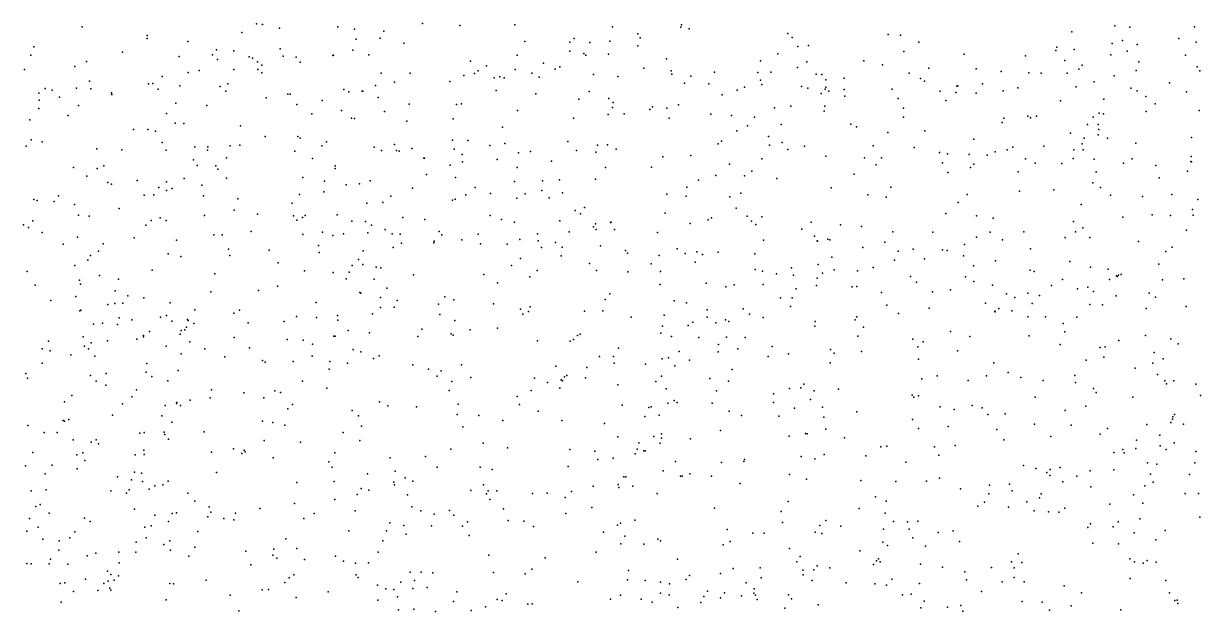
# Model space of a CAD drawing. Extents: x 2 to 99999, y 0 to 49999.
# Drawn here: x 25004 to 37499, y 12500 to 18740 of the extents above; entities that cross this region are included whole.
import ezdxf

# ---------------------------------------------------------------- set-up
doc = ezdxf.new("R2010")
doc.units = 0
doc.header["$MEASUREMENT"] = 0
doc.layers.add('points', color=50, linetype='Continuous')

msp = doc.modelspace()

# ---------------------------------------------------------------- linework, layer by layer
at = {"layer": 'points', "color": 3}
for p in [(25626, 18705, 80), (27323, 18644, 53), (27477, 18738, 84), (27540, 18729, 88), (27720, 18693, 55), (28339, 18705, 11), (28516, 18682, 23), (28830, 18659, 89), (29240, 18740, 82), (29637, 18718, 27), (30221, 18727, 35), (31256, 18706, 32), (31526, 18630, 53), (31984, 18703, 45), (31991, 18728, 69), (32070, 18686, 89), (33119, 18634, 89), (34183, 18625, 36), (36133, 18653, 11), (36589, 18716, 9), (36751, 18701, 16), (37437, 18706, 21), (25112, 18494, 83), (26316, 18580, 10), (26318, 18613, 26), (26749, 18550, 52), (28534, 18575, 51), (28790, 18584, 7), (29043, 18532, 47), (30326, 18551, 42), (30805, 18542, 42), (30849, 18581, 75), (31016, 18538, 49), (31230, 18554, 41), (31527, 18505, 22), (31549, 18589, 66), (33163, 18591, 63), (33224, 18495, 25), (33336, 18508, 30), (34313, 18618, 86), (34508, 18542, 80), (36562, 18529, 57), (36671, 18559, 25), (36827, 18518, 52), (37268, 18582, 58), (37453, 18543, 51), (25080, 18403, 63), (26056, 18435, 27), (26657, 18389, 9), (27011, 18410, 13), (27052, 18460, 97), (27238, 18452, 55), (27401, 18387, 23), (27436, 18372, 50), (27730, 18471, 26), (27762, 18394, 61), (27900, 18382, 46), (28289, 18401, 27), (28296, 18404, 20), (28499, 18457, 27), (28669, 18408, 92), (30244, 18404, 99), (30803, 18448, 27), (30952, 18423, 65), (30973, 18406, 87), (31215, 18417, 27), (33013, 18420, 80), (34350, 18443, 83), (34991, 18416, 1), (35640, 18399, 44), (35964, 18454, 94), (35973, 18491, 20), (36157, 18466, 25), (36546, 18407, 85), (36722, 18447, 57), (37340, 18403, 62), (25015, 18254, 88), (25549, 18283, 84), (25673, 18338, 84), (27063, 18357, 5), (27238, 18253, 26), (27489, 18335, 81), (27493, 18252, 11), (27532, 18297, 59), (27942, 18331, 72), (29748, 18340, 78), (29919, 18293, 44), (30222, 18252, 24), (30523, 18319, 92), (30647, 18255, 37), (30697, 18280, 73), (31590, 18267, 24), (31829, 18366, 85), (32829, 18344, 12), (33220, 18273, 85), (33320, 18333, 95), (33926, 18343, 45), (34122, 18303, 84), (34616, 18267, 27), (35119, 18261, 70), (36058, 18347, 8), (36208, 18256, 97), (36245, 18300, 70), (36844, 18334, 17), (37466, 18281, 85), (25703, 18129, 65), (26475, 18179, 33), (26753, 18221, 38), (26870, 18242, 85), (27532, 18218, 23), (28802, 18213, 83), (29110, 18215, 51), (29529, 18124, 93), (29680, 18190, 50), (29792, 18210, 68), (29829, 18239, 43), (30000, 18165, 34), (30062, 18176, 23), (30105, 18165, 70), (30402, 18215, 6), (30477, 18171, 39), (31055, 18200, 28), (31313, 18177, 12), (31881, 18240, 49), (31886, 18204, 29), (32087, 18181, 43), (32339, 18224, 25), (32799, 18220, 76), (32827, 18138, 92), (32937, 18223, 41), (33420, 18203, 32), (33480, 18201, 50), (33522, 18142, 9), (33715, 18161, 21), (34405, 18215, 31), (34528, 18158, 64), (34571, 18128, 79), (35383, 18233, 75), (35678, 18218, 28), (35807, 18212, 46), (36084, 18212, 25), (36372, 18121, 73), (36582, 18186, 99), (36815, 18241, 28), (37491, 18238, 59), (25166, 18003, 69), (25235, 18052, 12), (25309, 18032, 54), (25567, 18054, 39), (25717, 18048, 86), (25938, 18005, 62), (26330, 18101, 84), (26375, 18105, 47), (26433, 18045, 40), (26662, 18079, 79), (27090, 18071, 20), (27153, 18021, 2), (27172, 18099, 40), (28405, 18042, 24), (28457, 18017, 53), (28599, 18022, 88), (28605, 18021, 83), (28739, 18083, 60), (28942, 18117, 93), (30023, 18028, 90), (31010, 18018, 35), (32022, 18106, 48), (32278, 18102, 63), (32582, 18032, 17), (32658, 18066, 19), (32841, 18093, 33), (33262, 18073, 19), (33330, 18054, 8), (33473, 17999, 38), (33513, 18043, 89), (33521, 18066, 70), (33554, 18023, 85), (33715, 18039, 28), (34225, 18043, 65), (34736, 18023, 23), (34902, 18009, 41), (34913, 18074, 42), (34924, 18078, 16), (35118, 18001, 52), (35186, 18100, 62), (35406, 18026, 57), (35559, 18058, 87), (36180, 18070, 40), (36759, 18055, 12), (36827, 18025, 67), (37172, 18110, 52), (37352, 18016, 39), (25170, 17926, 62), (25387, 17959, 2), (25586, 17871, 57), (25940, 17988, 65), (26622, 17896, 13), (26951, 17872, 72), (27578, 17953, 80), (27809, 17990, 11), (27834, 17989, 78), (27907, 17882, 48), (28174, 17922, 53), (28769, 17956, 93), (29099, 17883, 72), (29600, 17880, 55), (29655, 17889, 18), (30444, 17993, 28), (30901, 17937, 28), (31217, 17945, 29), (31265, 17901, 60), (31956, 17876, 11), (32421, 17985, 63), (33722, 17970, 42), (34290, 17946, 65), (34795, 17924, 49), (36013, 17919, 85), (36473, 17937, 54), (36920, 17967, 86), (37020, 17888, 39), (25166, 17840, 8), (25476, 17765, 36), (26521, 17785, 40), (28063, 17782, 84), (28381, 17819, 82), (28836, 17805, 8), (30247, 17816, 81), (31210, 17776, 35), (31257, 17850, 9), (31379, 17782, 18), (31652, 17827, 98), (31682, 17857, 20), (31833, 17841, 10), (32300, 17780, 59), (32521, 17763, 80), (32765, 17748, 85), (32977, 17844, 44), (33151, 17863, 68), (33503, 17809, 26), (33510, 17862, 4), (34347, 17745, 84), (34348, 17842, 25), (35667, 17756, 29), (35758, 17758, 9), (36359, 17747, 76), (36422, 17788, 87), (36468, 17781, 26), (36921, 17806, 8), (37486, 17819, 93), (25071, 17719, 89), (26612, 17684, 75), (26704, 17679, 14), (27308, 17654, 57), (28484, 17736, 91), (28517, 17731, 64), (29074, 17705, 25), (29566, 17728, 2), (30089, 17642, 0), (30844, 17735, 49), (31857, 17736, 67), (32690, 17653, 59), (33049, 17668, 7), (33787, 17672, 72), (33849, 17644, 93), (35393, 17691, 31), (35411, 17735, 38), (35693, 17741, 44), (36299, 17670, 28), (36413, 17668, 50), (25084, 17507, 63), (26170, 17615, 83), (26325, 17617, 49), (26404, 17597, 30), (27570, 17543, 70), (27917, 17541, 57), (27939, 17523, 82), (29557, 17501, 6), (29721, 17500, 18), (32577, 17600, 55), (32914, 17543, 9), (34180, 17585, 77), (34572, 17601, 14), (35092, 17512, 14), (36120, 17577, 74), (36266, 17523, 89), (36412, 17559, 46), (36420, 17614, 97), (36511, 17525, 8), (37403, 17530, 6), (25030, 17437, 38), (25201, 17483, 80), (25783, 17412, 83), (26046, 17400, 99), (26477, 17478, 20), (26517, 17395, 75), (26822, 17432, 38), (26957, 17397, 84), (26961, 17431, 53), (27198, 17442, 36), (27301, 17450, 46), (27883, 17387, 52), (28169, 17444, 93), (28221, 17483, 14), (28725, 17427, 25), (28806, 17391, 77), (28943, 17458, 66), (28964, 17391, 60), (28993, 17386, 33), (29125, 17413, 45), (29575, 17407, 99), (29953, 17447, 76), (30115, 17468, 6), (30386, 17381, 44), (30782, 17488, 28), (30876, 17394, 68), (31081, 17375, 13), (31096, 17450, 10), (31203, 17452, 69), (31296, 17406, 15), (32377, 17463, 17), (32415, 17492, 86), (32925, 17449, 88), (33059, 17477, 26), (33119, 17405, 53), (33295, 17439, 32), (34026, 17444, 30), (34461, 17423, 26), (34730, 17372, 57), (35319, 17379, 44), (35448, 17400, 53), (35507, 17429, 68), (35838, 17438, 85), (36155, 17400, 22), (36245, 17463, 90), (36254, 17401, 34), (36812, 17470, 2), (26807, 17295, 72), (27157, 17315, 48), (28071, 17307, 32), (29254, 17311, 78), (29261, 17313, 75), (29662, 17352, 72), (29665, 17272, 12), (30034, 17296, 45), (30259, 17367, 82), (30608, 17279, 16), (31791, 17325, 46), (32088, 17341, 8), (32498, 17248, 37), (32844, 17306, 41), (33521, 17332, 62), (33932, 17314, 6), (34112, 17314, 82), (34760, 17261, 84), (34814, 17359, 25), (35044, 17352, 27), (35092, 17246, 15), (35233, 17344, 74), (35643, 17306, 71), (35746, 17258, 44), (36028, 17255, 25), (36146, 17309, 42), (36371, 17300, 31), (36682, 17258, 49), (36773, 17306, 36), (37396, 17277, 57), (37402, 17330, 54), (37403, 17274, 13), (25534, 17212, 43), (25675, 17122, 8), (25786, 17202, 28), (25855, 17230, 57), (26848, 17235, 44), (27045, 17229, 49), (27066, 17194, 16), (28312, 17201, 72), (28313, 17231, 51), (29283, 17139, 82), (29534, 17238, 93), (30245, 17211, 65), (31181, 17214, 22), (31670, 17217, 5), (32355, 17127, 36), (32657, 17124, 80), (32737, 17173, 72), (33823, 17143, 99), (34056, 17242, 23), (34817, 17159, 90), (35058, 17211, 99), (35564, 17165, 97), (36391, 17166, 99), (37024, 17232, 62), (37360, 17172, 92), (25898, 17052, 81), (25936, 17037, 47), (26211, 17076, 3), (26441, 16999, 69), (26523, 17061, 29), (26708, 17097, 7), (26896, 17025, 18), (27160, 17098, 74), (27970, 17106, 50), (28200, 17068, 24), (28429, 17027, 81), (28572, 17040, 25), (28685, 17070, 95), (29591, 17106, 79), (29797, 16999, 4), (30218, 17062, 71), (30515, 17070, 22), (30694, 17083, 66), (31078, 17090, 88), (32045, 17004, 12), (32169, 17078, 15), (33000, 17095, 100), (33577, 16997, 5), (34213, 17004, 58), (36356, 17049, 21), (36438, 17000, 41), (37061, 17101, 71), (25112, 16874, 14), (25374, 16913, 14), (26285, 16920, 52), (26388, 16923, 69), (26522, 16967, 75), (26583, 16991, 97), (26914, 16912, 4), (27278, 16879, 91), (27933, 16925, 3), (28191, 16953, 42), (28903, 16909, 19), (29133, 16993, 68), (29585, 16877, 15), (29699, 16921, 51), (29960, 16937, 51), (30241, 16887, 88), (30329, 16934, 20), (30508, 16969, 34), (30584, 16890, 5), (30725, 16944, 42), (31832, 16929, 8), (32039, 16908, 38), (32501, 16900, 95), (32618, 16940, 72), (33967, 16923, 25), (34161, 16896, 39), (35023, 16927, 76), (35577, 16962, 37), (35943, 16974, 13), (36544, 16918, 11), (36885, 16903, 61), (37194, 16926, 58), (37472, 16874, 20), (25149, 16862, 23), (25329, 16853, 32), (25545, 16820, 55), (26020, 16777, 9), (27240, 16758, 75), (27857, 16833, 75), (28648, 16834, 76), (28819, 16840, 45), (29558, 16866, 8), (30861, 16757, 82), (30961, 16788, 42), (32568, 16780, 67), (34926, 16842, 49), (36232, 16820, 97), (37416, 16765, 77), (25103, 16646, 9), (25586, 16706, 28), (25702, 16694, 56), (26358, 16650, 34), (26456, 16678, 71), (26517, 16650, 47), (26926, 16701, 87), (27487, 16716, 16), (27870, 16700, 33), (27904, 16654, 31), (27966, 16683, 93), (27994, 16703, 71), (28333, 16710, 93), (28491, 16641, 60), (28633, 16640, 69), (29030, 16682, 56), (29265, 16659, 63), (29957, 16703, 35), (30080, 16662, 79), (30216, 16632, 47), (30696, 16646, 17), (30918, 16722, 12), (31234, 16630, 18), (31243, 16632, 42), (31817, 16727, 54), (32272, 16656, 61), (32308, 16678, 87), (32687, 16694, 40), (32734, 16644, 90), (32841, 16690, 63), (33367, 16632, 39), (34796, 16725, 78), (35123, 16699, 16), (35300, 16675, 4), (36150, 16638, 96), (36676, 16686, 94), (36986, 16709, 27), (37181, 16701, 22), (37421, 16706, 8), (25004, 16602, 65), (25055, 16575, 26), (25202, 16522, 52), (26301, 16599, 2), (27024, 16498, 97), (27112, 16499, 98), (27420, 16534, 76), (27970, 16500, 45), (28178, 16527, 89), (28402, 16509, 3), (28658, 16517, 62), (28698, 16600, 48), (28842, 16554, 69), (28916, 16509, 47), (29003, 16506, 91), (29417, 16533, 11), (29445, 16499, 74), (29830, 16503, 29), (30459, 16507, 65), (30797, 16531, 38), (31056, 16584, 72), (31075, 16614, 98), (31082, 16553, 83), (31277, 16554, 70), (31735, 16522, 28), (32082, 16619, 90), (32780, 16606, 60), (33268, 16559, 43), (33676, 16604, 47), (33899, 16586, 58), (34232, 16531, 10), (34657, 16526, 28), (35266, 16525, 98), (35624, 16529, 79), (36174, 16531, 30), (36251, 16572, 84), (37351, 16546, 36), (25426, 16399, 24), (25577, 16473, 25), (25848, 16403, 54), (26178, 16464, 39), (26628, 16440, 1), (28134, 16386, 31), (28289, 16491, 22), (29018, 16409, 57), (29360, 16413, 48), (29365, 16429, 3), (29656, 16446, 78), (29854, 16403, 66), (30140, 16400, 55), (30273, 16449, 77), (30466, 16433, 1), (30652, 16416, 1), (31129, 16380, 99), (32860, 16440, 42), (33403, 16484, 87), (33431, 16435, 17), (33433, 16430, 53), (33543, 16451, 34), (33563, 16445, 3), (34149, 16420, 41), (34993, 16394, 93), (35123, 16472, 4), (35396, 16446, 51), (36064, 16470, 41), (36324, 16470, 63), (36840, 16428, 48), (25715, 16279, 93), (25799, 16325, 100), (26538, 16297, 49), (26672, 16268, 46), (27179, 16345, 51), (27194, 16278, 98), (27613, 16334, 74), (28143, 16311, 28), (28608, 16328, 42), (28928, 16364, 7), (30280, 16248, 76), (30504, 16363, 30), (30713, 16275, 65), (30723, 16366, 37), (31396, 16331, 81), (31417, 16303, 11), (31751, 16278, 78), (31945, 16348, 87), (32030, 16300, 97), (32153, 16318, 8), (32214, 16290, 36), (32377, 16313, 32), (32769, 16297, 54), (33586, 16260, 93), (33916, 16364, 68), (34288, 16323, 5), (34450, 16346, 45), (34760, 16339, 89), (34811, 16330, 67), (34984, 16276, 51), (35694, 16348, 96), (37130, 16319, 7), (37198, 16367, 28), (25549, 16172, 81), (25686, 16228, 3), (26369, 16123, 85), (27707, 16200, 57), (28493, 16172, 34), (28559, 16234, 97), (28605, 16184, 59), (28749, 16156, 88), (28798, 16147, 25), (30186, 16171, 21), (30457, 16119, 27), (31012, 16194, 52), (31088, 16119, 9), (31666, 16189, 36), (32136, 16209, 40), (32773, 16128, 90), (33157, 16147, 32), (33442, 16184, 55), (33609, 16125, 97), (34025, 16149, 8), (34251, 16228, 94), (34569, 16243, 30), (35089, 16167, 95), (35324, 16222, 88), (35691, 16123, 63), (36113, 16213, 23), (36332, 16155, 32), (36521, 16133, 40), (37057, 16185, 67), (25041, 16107, 50), (25598, 16017, 74), (25811, 16066, 99), (26011, 16026, 27), (27035, 16085, 62), (27986, 16116, 68), (28292, 16096, 20), (28430, 16030, 93), (28462, 16100, 83), (28726, 16027, 67), (29143, 16073, 42), (29890, 16078, 40), (30380, 16051, 76), (31418, 16103, 12), (31765, 16108, 44), (32848, 16111, 92), (32997, 16085, 24), (33180, 16070, 37), (33428, 16038, 69), (33488, 16089, 96), (33857, 16116, 100), (34420, 16056, 33), (34484, 15996, 90), (35004, 16053, 75), (35093, 16003, 1), (35732, 16110, 27), (36035, 16022, 73), (36535, 16023, 48), (36608, 16062, 36), (36614, 16054, 21), (36630, 16069, 5), (36659, 16076, 37), (37097, 16021, 28), (37321, 16029, 62), (25127, 15964, 60), (25610, 15974, 92), (25976, 15904, 2), (26993, 15891, 86), (27497, 15907, 57), (27701, 15951, 53), (28575, 15884, 60), (28586, 15880, 59), (28862, 15933, 83), (30035, 15987, 94), (31230, 15871, 69), (31762, 15969, 25), (32253, 15984, 63), (32459, 15946, 67), (32547, 15966, 97), (32857, 15972, 98), (33207, 15923, 42), (33422, 15958, 92), (33803, 15946, 52), (33852, 15948, 51), (34112, 15886, 14), (34653, 15893, 55), (34846, 15914, 21), (35290, 15962, 79), (35441, 15872, 12), (35667, 15879, 56), (35919, 15961, 41), (36195, 15925, 31), (36305, 15941, 54), (36362, 15897, 12), (36956, 15879, 38), (25294, 15799, 15), (25558, 15844, 8), (25897, 15758, 12), (25974, 15768, 89), (26057, 15773, 54), (26110, 15851, 85), (26280, 15830, 74), (26560, 15777, 74), (28109, 15778, 64), (28794, 15833, 13), (28970, 15800, 87), (29411, 15760, 1), (29475, 15840, 31), (29571, 15806, 80), (29995, 15766, 42), (31180, 15812, 5), (31912, 15797, 84), (32041, 15776, 54), (33042, 15830, 68), (33165, 15829, 10), (34170, 15752, 79), (35216, 15772, 85), (35530, 15832, 71), (35714, 15768, 2), (35791, 15853, 51), (36325, 15759, 48), (36459, 15756, 18), (36606, 15851, 34), (37023, 15836, 9), (25601, 15690, 63), (25613, 15697, 9), (26458, 15623, 89), (26522, 15640, 38), (26821, 15703, 48), (27236, 15667, 91), (27295, 15699, 75), (27902, 15629, 40), (28336, 15641, 81), (28707, 15659, 58), (28795, 15725, 47), (28937, 15729, 45), (29424, 15652, 19), (30280, 15710, 59), (30304, 15655, 6), (30365, 15683, 10), (30382, 15735, 32), (30959, 15687, 55), (31153, 15691, 35), (31454, 15623, 15), (31804, 15646, 63), (32262, 15622, 81), (32263, 15701, 12), (32645, 15712, 33), (32713, 15657, 19), (32855, 15620, 80), (33148, 15737, 73), (33852, 15628, 11), (34295, 15662, 61), (34620, 15720, 96), (35316, 15686, 22), (35321, 15679, 5), (35359, 15714, 52), (35496, 15690, 41), (35665, 15626, 8), (35855, 15628, 95), (36188, 15622, 9), (36924, 15717, 98), (37347, 15738, 15), (25747, 15551, 87), (25842, 15561, 76), (26001, 15547, 52), (26019, 15615, 33), (26155, 15595, 24), (26579, 15581, 32), (26735, 15517, 26), (26746, 15598, 68), (26752, 15588, 6), (26813, 15557, 84), (27390, 15565, 99), (27771, 15579, 90), (28114, 15619, 25), (28340, 15592, 91), (29233, 15496, 14), (29582, 15588, 5), (30036, 15506, 1), (31789, 15528, 18), (32059, 15534, 72), (32110, 15571, 12), (32353, 15565, 79), (32455, 15596, 66), (32492, 15577, 78), (33404, 15527, 17), (33410, 15578, 35), (33833, 15596, 46), (33923, 15517, 96), (36041, 15558, 99), (25638, 15415, 3), (25894, 15373, 44), (26208, 15390, 34), (26278, 15429, 60), (26278, 15414, 51), (26341, 15472, 70), (26666, 15444, 44), (26678, 15482, 47), (26715, 15490, 9), (27241, 15408, 82), (27804, 15388, 7), (27973, 15380, 92), (28299, 15421, 20), (28314, 15421, 34), (28451, 15482, 47), (28677, 15457, 18), (29189, 15419, 11), (29544, 15445, 90), (29565, 15433, 74), (29745, 15490, 77), (30461, 15374, 7), (30806, 15370, 91), (30842, 15385, 48), (30884, 15429, 29), (30912, 15442, 36), (31769, 15454, 7), (31882, 15418, 87), (32172, 15408, 83), (32466, 15410, 100), (32665, 15406, 91), (33861, 15423, 2), (34447, 15391, 22), (34846, 15470, 19), (35050, 15418, 41), (35681, 15426, 21), (36059, 15469, 12), (36632, 15376, 33), (36914, 15429, 85), (37184, 15392, 70), (25202, 15286, 83), (25268, 15368, 10), (25286, 15266, 31), (25650, 15315, 3), (25693, 15286, 41), (25723, 15352, 67), (26517, 15317, 10), (26769, 15363, 15), (26930, 15287, 56), (27402, 15299, 52), (28073, 15337, 59), (28502, 15279, 16), (28584, 15257, 22), (31322, 15293, 58), (31965, 15260, 15), (32380, 15254, 3), (32381, 15333, 82), (32586, 15287, 50), (32951, 15312, 8), (33572, 15280, 28), (33901, 15259, 65), (34498, 15308, 51), (34555, 15360, 94), (34920, 15265, 81), (36011, 15334, 98), (36435, 15302, 67), (36488, 15307, 25), (37009, 15247, 23), (37263, 15340, 47), (25202, 15135, 28), (25506, 15225, 52), (25761, 15210, 58), (26314, 15131, 33), (26677, 15235, 98), (27141, 15201, 46), (27541, 15164, 98), (27570, 15147, 99), (27867, 15154, 88), (28068, 15209, 84), (28255, 15152, 83), (28444, 15137, 37), (28720, 15185, 73), (28779, 15214, 51), (31118, 15207, 51), (31268, 15207, 83), (31273, 15137, 90), (31606, 15123, 36), (31785, 15181, 98), (31850, 15192, 89), (32074, 15167, 84), (32909, 15206, 28), (33126, 15234, 34), (33567, 15140, 52), (33609, 15241, 48), (34505, 15177, 57), (35307, 15140, 3), (36285, 15168, 1), (36472, 15198, 79), (36994, 15134, 6), (37105, 15183, 13), (25029, 15026, 58), (25714, 15006, 47), (25880, 15025, 65), (26304, 15038, 73), (26365, 14995, 94), (26644, 15057, 82), (28247, 15071, 83), (29138, 15118, 94), (29305, 15073, 69), (29394, 14999, 46), (29439, 15054, 73), (29653, 15119, 99), (30656, 15103, 30), (30773, 15004, 90), (30983, 15088, 70), (31778, 14998, 6), (31919, 15108, 37), (32527, 15069, 51), (34703, 15000, 0), (35228, 15000, 71), (35457, 15035, 6), (36167, 15006, 68), (36806, 15083, 78), (37042, 15015, 87), (25046, 14975, 90), (25775, 14944, 74), (25878, 14900, 26), (26535, 14947, 31), (27965, 14944, 68), (29551, 14941, 12), (29753, 14982, 12), (30429, 14976, 16), (30568, 14930, 44), (30711, 14959, 57), (30725, 14948, 29), (30748, 14991, 13), (30969, 14980, 76), (31315, 14907, 85), (31718, 14939, 80), (32291, 14973, 63), (32487, 14945, 30), (33257, 14873, 27), (33287, 14911, 4), (34542, 14970, 94), (35034, 14952, 81), (35591, 14983, 45), (35830, 14950, 39), (36174, 14931, 98), (37120, 14947, 82), (37137, 14916, 2), (37215, 14947, 67), (37449, 14912, 68), (25516, 14792, 34), (26153, 14778, 0), (26203, 14852, 14), (26984, 14769, 19), (27000, 14851, 29), (27342, 14822, 31), (27555, 14766, 43), (27673, 14842, 62), (27732, 14824, 15), (28224, 14869, 87), (29521, 14844, 41), (30245, 14782, 33), (30393, 14844, 83), (30698, 14869, 24), (31826, 14863, 21), (32362, 14840, 14), (32967, 14808, 93), (33135, 14868, 47), (33360, 14748, 83), (33398, 14843, 78), (33656, 14858, 60), (34438, 14797, 4), (34455, 14776, 59), (34504, 14789, 28), (35743, 14773, 52), (36363, 14867, 15), (36393, 14823, 15), (36782, 14773, 90), (37499, 14792, 12), (25440, 14725, 41), (26055, 14703, 51), (26509, 14686, 45), (26628, 14707, 80), (26630, 14719, 69), (26671, 14687, 24), (26774, 14743, 3), (27810, 14650, 36), (27858, 14697, 1), (28494, 14634, 60), (28782, 14724, 3), (28872, 14682, 57), (29175, 14670, 63), (29618, 14700, 78), (30269, 14695, 30), (30468, 14624, 14), (31360, 14690, 79), (31644, 14663, 39), (31668, 14670, 81), (31843, 14709, 32), (31912, 14740, 52), (31944, 14716, 66), (32314, 14710, 48), (32497, 14624, 48), (32967, 14717, 70), (33190, 14657, 69), (33486, 14669, 14), (34736, 14672, 24), (34883, 14644, 24), (35075, 14687, 31), (35183, 14660, 60), (36063, 14632, 84), (36282, 14680, 16), (25425, 14528, 54), (25440, 14520, 82), (25483, 14539, 71), (25948, 14582, 95), (26473, 14575, 69), (26578, 14509, 68), (27542, 14521, 89), (27652, 14505, 58), (28559, 14576, 46), (29607, 14591, 80), (29839, 14580, 81), (30092, 14526, 14), (30720, 14527, 75), (31599, 14568, 16), (31753, 14584, 54), (32627, 14579, 96), (33023, 14572, 71), (33500, 14563, 25), (33851, 14618, 61), (34441, 14539, 72), (35243, 14589, 36), (35427, 14597, 62), (37184, 14507, 8), (37201, 14540, 83), (37206, 14566, 86), (37225, 14591, 57), (25049, 14472, 40), (25224, 14400, 58), (25361, 14399, 79), (26238, 14392, 93), (26283, 14398, 41), (26497, 14402, 11), (26504, 14377, 39), (26920, 14408, 53), (27779, 14478, 92), (28399, 14399, 8), (28591, 14468, 87), (29669, 14458, 82), (31171, 14494, 7), (31776, 14384, 71), (32405, 14419, 48), (33306, 14387, 77), (33324, 14384, 53), (33522, 14436, 32), (34505, 14441, 65), (34821, 14463, 37), (35339, 14432, 100), (35736, 14488, 33), (36125, 14478, 38), (36436, 14382, 7), (36511, 14442, 8), (36930, 14485, 91), (37067, 14371, 58), (37320, 14489, 76), (25531, 14322, 55), (25721, 14298, 13), (25776, 14322, 87), (25799, 14278, 14), (26544, 14330, 14), (27560, 14316, 75), (27945, 14296, 28), (28574, 14316, 7), (29884, 14287, 79), (31313, 14353, 14), (31536, 14289, 92), (31697, 14356, 21), (31764, 14287, 82), (31777, 14338, 47), (32085, 14333, 95), (33133, 14361, 67), (33721, 14342, 21), (34106, 14247, 74), (34171, 14254, 16), (34674, 14247, 92), (34896, 14260, 57), (35413, 14321, 51), (35909, 14357, 57), (36821, 14317, 97), (37071, 14259, 75), (37221, 14290, 50), (25102, 14186, 83), (25568, 14161, 99), (25633, 14185, 34), (26188, 14162, 32), (26281, 14212, 58), (26284, 14167, 3), (26999, 14189, 3), (27234, 14225, 42), (27322, 14175, 33), (27346, 14212, 85), (27358, 14194, 18), (27653, 14131, 62), (28310, 14185, 44), (28895, 14130, 41), (29273, 14144, 3), (29541, 14222, 76), (30142, 14237, 36), (30804, 14218, 16), (31070, 14202, 7), (31263, 14127, 71), (31496, 14172, 67), (31519, 14224, 100), (31589, 14206, 42), (31604, 14203, 66), (33260, 14144, 63), (33503, 14166, 33), (33947, 14152, 98), (34720, 14157, 90), (36581, 14186, 30), (36675, 14220, 13), (36688, 14184, 38), (36814, 14231, 50), (37135, 14219, 5), (37449, 14198, 36), (25023, 14046, 46), (25308, 14054, 5), (25574, 14013, 89), (25654, 14101, 39), (28244, 14087, 96), (28280, 14031, 2), (29395, 14030, 53), (29851, 14030, 14), (29978, 14005, 48), (30787, 14038, 88), (31102, 14114, 49), (31927, 14091, 93), (32415, 14081, 98), (32652, 14092, 71), (32657, 14111, 29), (33405, 14120, 33), (34372, 14086, 75), (35620, 14048, 98), (35750, 14018, 33), (35905, 14005, 91), (36009, 14027, 41), (36581, 14003, 94), (36937, 14076, 99), (37037, 14063, 19), (37438, 14076, 10), (25235, 13960, 12), (26002, 13929, 42), (26151, 13896, 3), (26181, 13979, 19), (26257, 13968, 65), (26267, 13879, 23), (26540, 13883, 92), (27054, 13976, 19), (28302, 13879, 32), (28655, 13960, 76), (28936, 13871, 18), (28951, 13988, 70), (29055, 13917, 67), (29138, 13881, 90), (31377, 13929, 50), (31400, 13930, 61), (31795, 13991, 62), (31980, 13937, 6), (31997, 13935, 99), (32077, 13960, 85), (32308, 13934, 46), (33135, 13953, 51), (33315, 13904, 71), (33894, 13889, 43), (34264, 13878, 28), (34590, 13883, 90), (34730, 13913, 59), (35867, 13973, 67), (35901, 13943, 10), (36038, 13874, 27), (36185, 13934, 86), (36329, 13994, 91), (36967, 13958, 74), (36997, 13873, 36), (37384, 13953, 51), (25084, 13780, 3), (25245, 13791, 36), (25929, 13779, 93), (26098, 13755, 61), (26126, 13789, 38), (26337, 13798, 71), (26396, 13832, 69), (26483, 13842, 65), (26749, 13755, 39), (27907, 13868, 29), (28589, 13804, 73), (28670, 13788, 4), (28943, 13842, 49), (29753, 13782, 9), (29888, 13844, 58), (29918, 13747, 71), (29937, 13780, 61), (30027, 13781, 49), (30409, 13750, 18), (30562, 13754, 38), (30821, 13774, 69), (31051, 13831, 95), (31318, 13849, 1), (31325, 13815, 87), (31472, 13828, 78), (31731, 13752, 38), (32611, 13859, 82), (34950, 13803, 51), (35252, 13747, 41), (35261, 13840, 36), (35473, 13852, 95), (35501, 13781, 27), (35809, 13747, 22), (36336, 13824, 85), (36910, 13834, 85), (37336, 13752, 27), (37478, 13753, 69), (25182, 13635, 96), (26822, 13671, 55), (27880, 13644, 85), (28310, 13688, 95), (28547, 13740, 78), (29080, 13736, 52), (29955, 13687, 5), (30755, 13710, 94), (33121, 13667, 68), (34050, 13716, 27), (34163, 13671, 90), (35205, 13660, 35), (35657, 13665, 21), (35791, 13705, 93), (36536, 13638, 26), (36789, 13737, 59), (36886, 13650, 79), (25133, 13613, 73), (25276, 13543, 28), (26181, 13585, 74), (26398, 13523, 81), (26582, 13538, 43), (26626, 13548, 69), (26962, 13503, 0), (26974, 13610, 66), (26993, 13555, 19), (27254, 13542, 8), (27512, 13591, 67), (28090, 13538, 9), (28523, 13567, 70), (29127, 13609, 23), (29221, 13567, 9), (29363, 13533, 38), (29525, 13571, 81), (29572, 13522, 63), (30100, 13589, 25), (30761, 13538, 5), (31038, 13603, 52), (32341, 13596, 68), (33048, 13561, 59), (33877, 13591, 37), (34151, 13544, 49), (35136, 13616, 83), (35461, 13605, 25), (35732, 13567, 31), (35886, 13557, 34), (35997, 13555, 36), (36061, 13597, 90), (37494, 13500, 51), (25067, 13487, 32), (25160, 13395, 38), (25652, 13489, 19), (25711, 13456, 72), (26292, 13395, 80), (26359, 13408, 61), (26543, 13453, 90), (27132, 13488, 52), (27235, 13471, 21), (27980, 13485, 89), (28893, 13439, 52), (29040, 13412, 88), (29336, 13408, 57), (29666, 13405, 36), (29716, 13450, 26), (30150, 13465, 36), (30316, 13457, 57), (30418, 13400, 43), (31309, 13416, 59), (31341, 13437, 67), (31494, 13467, 4), (32475, 13370, 2), (33061, 13443, 93), (33457, 13413, 93), (33522, 13465, 24), (33682, 13405, 10), (34135, 13374, 10), (34241, 13455, 95), (34390, 13450, 28), (34407, 13372, 88), (34499, 13457, 73), (36303, 13390, 84), (36332, 13429, 7), (36574, 13399, 38), (36625, 13452, 77), (36857, 13482, 56), (25039, 13353, 23), (25207, 13266, 20), (25382, 13250, 17), (25495, 13281, 61), (25548, 13344, 91), (26307, 13282, 6), (26558, 13250, 17), (26854, 13348, 24), (27788, 13272, 9), (28458, 13355, 10), (28820, 13251, 88), (28856, 13354, 67), (29065, 13321, 1), (29735, 13307, 88), (31163, 13340, 86), (31386, 13300, 84), (31738, 13266, 5), (31768, 13248, 16), (32748, 13330, 79), (32868, 13329, 77), (33410, 13341, 38), (33480, 13328, 11), (34446, 13280, 99), (34716, 13339, 82), (34873, 13355, 17), (36795, 13334, 72), (37027, 13261, 87), (37123, 13358, 69), (25380, 13151, 95), (26014, 13130, 17), (26197, 13129, 56), (26201, 13234, 13), (26492, 13210, 14), (26563, 13150, 33), (26821, 13182, 6), (27364, 13141, 20), (27660, 13162, 26), (27906, 13169, 77), (28770, 13129, 12), (31085, 13128, 58), (31347, 13219, 83), (31589, 13214, 72), (32431, 13207, 21), (32507, 13243, 3), (33135, 13169, 46), (33881, 13142, 61), (34126, 13234, 21), (34175, 13199, 11), (34580, 13191, 90), (34940, 13243, 64), (36356, 13226, 57), (36629, 13217, 17), (25040, 13010, 77), (25086, 13005, 51), (25275, 13005, 46), (25291, 13054, 82), (25475, 13003, 15), (25681, 13089, 85), (25771, 13119, 75), (26020, 13017, 33), (26760, 13085, 33), (27651, 13096, 64), (27693, 13065, 30), (27988, 13050, 38), (28317, 13086, 86), (28400, 13034, 22), (28529, 13011, 65), (28666, 13016, 98), (29945, 13097, 39), (30542, 13069, 4), (31946, 13053, 93), (33213, 13027, 31), (33248, 13082, 76), (34029, 12998, 5), (34058, 13036, 66), (34081, 13057, 12), (34100, 13027, 27), (34528, 13000, 19), (35493, 13028, 57), (35563, 13112, 84), (35602, 13018, 17), (36750, 13060, 55), (36799, 13026, 88), (36892, 13013, 20), (36935, 13041, 45), (37029, 13024, 39), (25894, 12926, 61), (25929, 12893, 61), (26013, 12878, 71), (27418, 12994, 60), (27875, 12889, 91), (28536, 12887, 72), (29108, 12917, 61), (29225, 12918, 42), (29349, 12911, 13), (29995, 12913, 76), (30328, 12900, 26), (30401, 12949, 97), (31428, 12935, 49), (32076, 12881, 4), (32402, 12901, 36), (32539, 12955, 31), (32826, 12961, 4), (33276, 12939, 54), (33281, 12888, 36), (33396, 12942, 93), (33431, 12984, 60), (33565, 12961, 51), (34761, 12971, 42), (34999, 12919, 44), (35281, 12968, 63), (35522, 12961, 0), (25392, 12798, 86), (25442, 12804, 18), (25662, 12844, 83), (25855, 12798, 23), (25901, 12821, 42), (25920, 12747, 85), (25965, 12832, 36), (26556, 12797, 62), (26597, 12793, 49), (26943, 12833, 8), (27777, 12808, 5), (27824, 12858, 58), (28558, 12860, 86), (28762, 12780, 67), (29008, 12811, 76), (29153, 12830, 31), (29288, 12753, 48), (30889, 12815, 63), (31416, 12836, 57), (31604, 12829, 64), (31765, 12809, 76), (31863, 12793, 16), (32040, 12839, 1), (32677, 12803, 32), (32834, 12856, 6), (33376, 12827, 42), (33736, 12802, 63), (34043, 12794, 54), (34165, 12778, 75), (34223, 12841, 15), (34516, 12796, 67), (35014, 12837, 79), (35395, 12813, 93), (35523, 12859, 89), (35626, 12814, 57), (36051, 12770, 40), (36752, 12848, 30), (37131, 12827, 97), (25534, 12711, 60), (25794, 12723, 22), (25932, 12725, 92), (26519, 12623, 35), (27198, 12671, 15), (27537, 12730, 65), (27605, 12733, 78), (27900, 12649, 44), (28238, 12707, 96), (28767, 12621, 72), (28849, 12741, 35), (28936, 12731, 32), (28973, 12656, 45), (29138, 12742, 75), (29604, 12709, 51), (30033, 12626, 23), (30128, 12685, 71), (31236, 12629, 32), (31340, 12672, 77), (31561, 12631, 84), (31767, 12693, 35), (31858, 12676, 92), (32227, 12659, 51), (32265, 12716, 76), (32404, 12644, 44), (32446, 12699, 86), (32627, 12664, 29), (32758, 12693, 35), (32762, 12741, 19), (32776, 12673, 43), (32793, 12625, 81), (33126, 12676, 95), (33156, 12633, 71), (34335, 12676, 57), (34429, 12683, 50), (35176, 12712, 75), (36236, 12698, 82), (37169, 12696, 22), (25405, 12598, 10), (27291, 12508, 3), (28984, 12518, 41), (29148, 12523, 21), (29377, 12500, 61), (29570, 12604, 43), (29755, 12511, 82), (29908, 12550, 56), (30084, 12616, 21), (30357, 12577, 10), (30405, 12580, 80), (31678, 12600, 5), (31952, 12543, 95), (32193, 12595, 35), (33085, 12536, 55), (33440, 12570, 96), (34532, 12538, 50), (34565, 12608, 39), (34812, 12545, 29), (34954, 12563, 4), (34977, 12503, 32), (35608, 12606, 81), (35817, 12598, 27), (35895, 12512, 33), (36125, 12558, 21), (36653, 12516, 85), (37226, 12616, 71), (37252, 12618, 9), (37259, 12585, 1)]:
    msp.add_point(p, dxfattribs=at)

doc.saveas('drawing.dxf')
